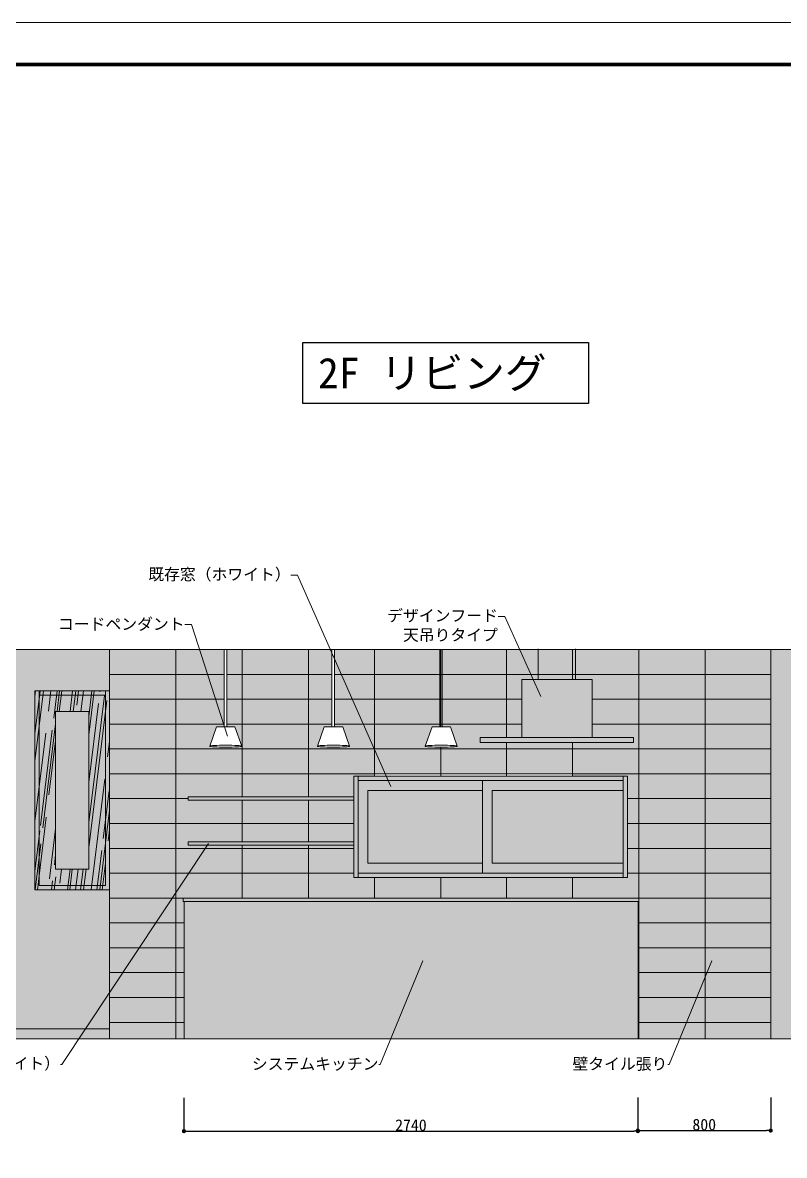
# Model space of a CAD drawing. Header units: millimetres. Extents: x -63086 to 83971, y -129912 to 13382.
# Drawn here: x 20264 to 24861, y -95349 to -88513 of the extents above; entities that cross this region are included whole.
import ezdxf
from ezdxf import colors
from ezdxf.entities.mleader import LeaderData, LeaderLine
from ezdxf.math import Vec2, Vec3

# ---------------------------------------------------------------- set-up
doc = ezdxf.new("R2010")
doc.units = ezdxf.units.MM
doc.layers.get('0').update_dxf_attribs({"lineweight": 0})
for name, color, linetype, lineweight in [('01用紙枠', 7, 'Continuous', 5), ('097家具', 7, 'Continuous', 0), ('展開', 7, 'Continuous', 9), ('展開建具用', 250, 'Continuous', 9)]:
    doc.layers.add(name, color=color, linetype=linetype, lineweight=lineweight)
doc.layers.add('文字', color=7, linetype='Continuous')
doc.styles.get("Standard").update_dxf_attribs({"font": 'MS Mincho.ttf'})
doc.styles.add('小岩', font='MS Mincho.ttf', dxfattribs={"height": 150})
doc.dimstyles.new('寸法', dxfattribs={"dimtxt": 70, "dimasz": 25, "dimexe": 1.5, "dimexo": 200, "dimtad": 1, "dimdec": 0, "dimtxsty": 'Standard', "dimblk": 'DOT', "dimcen": 2.5, "dimadec": 0, "dimazin": 0, "dimtfac": 1, "dimtdec": 0, "dimtmove": 0, "dimatfit": 3, "dimfxl": 200, "dimfxlon": 1, "dimarcsym": 0})

# ---------------------------------------------------------------- blocks, each defined once
blk = doc.blocks.new('_Dot')
at = {"color": 0, "linetype": 'ByBlock', "lineweight": -2}
blk.add_line((-0.5, 0), (-1, 0), dxfattribs=at)
at = {"color": 0, "linetype": 'ByBlock', "const_width": 0.5}
blk.add_lwpolyline([(-0.25, 0, 1), (0.25, 0, 1)], format="xyb", close=True, dxfattribs=at)
blk = doc.blocks.new('*D652')
at = {"layer": 'Defpoints', "color": 0, "ltscale": 10, "transparency": 16777216}
for p in [(21237.6, -94657.2), (23977.1, -94657.2), (23977.1, -95202.7)]:
    blk.add_point(p, dxfattribs=at)
at = {"layer": '展開建具用', "color": 0, "lineweight": -2, "ltscale": 10, "transparency": 16777216}
for p, q in [((21237.6, -95002.7), (21237.6, -95204.2)), ((23977.1, -95002.7), (23977.1, -95204.2)), ((21262.6, -95202.7), (23952.1, -95202.7))]:
    blk.add_line(p, q, dxfattribs=at)
at = {"layer": '展開建具用', "color": 0, "lineweight": -2, "ltscale": 10, "transparency": 16777216, "xscale": 25, "yscale": 25, "zscale": 25, "rotation": 180}
blk.add_blockref('_Dot', (21237.6, -95202.7), dxfattribs=at)
at = {"layer": '展開建具用', "color": 0, "lineweight": -2, "ltscale": 10, "transparency": 16777216, "xscale": 25, "yscale": 25, "zscale": 25}
blk.add_blockref('_Dot', (23977.1, -95202.7), dxfattribs=at)
at = {"layer": '展開建具用', "color": 0, "ltscale": 10, "transparency": 16777216, "insert": (22607.3, -95167.1), "char_height": 70, "attachment_point": 5}
blk.add_mtext('2740', dxfattribs=at)
blk = doc.blocks.new('*D653')
at = {"layer": 'Defpoints', "color": 0, "ltscale": 10, "transparency": 16777216}
for p in [(23976.3, -94643.7), (24778.2, -94646.2), (24778.2, -95199.3)]:
    blk.add_point(p, dxfattribs=at)
at = {"layer": '展開建具用', "color": 0, "lineweight": -2, "ltscale": 10, "transparency": 16777216}
for p, q in [((23976.3, -94999.3), (23976.3, -95200.8)), ((24778.2, -94999.3), (24778.2, -95200.8)), ((24001.3, -95199.3), (24753.2, -95199.3))]:
    blk.add_line(p, q, dxfattribs=at)
at = {"layer": '展開建具用', "color": 0, "lineweight": -2, "ltscale": 10, "transparency": 16777216, "xscale": 25, "yscale": 25, "zscale": 25, "rotation": 180}
blk.add_blockref('_Dot', (23976.3, -95199.3), dxfattribs=at)
at = {"layer": '展開建具用', "color": 0, "lineweight": -2, "ltscale": 10, "transparency": 16777216, "xscale": 25, "yscale": 25, "zscale": 25}
blk.add_blockref('_Dot', (24778.2, -95199.3), dxfattribs=at)
at = {"layer": '展開建具用', "color": 0, "ltscale": 10, "transparency": 16777216, "insert": (24377.2, -95163.7), "char_height": 70, "attachment_point": 5}
blk.add_mtext('800', dxfattribs=at)

msp = doc.modelspace()

# ---------------------------------------------------------------- hatches: boundary and pattern name
at = {"ltscale": 10, "true_color": 0x9c5e31, "transparency": 33554541}
h = msp.add_hatch(dxfattribs=at)
h.set_pattern_fill('AR-RROOF', color=25, scale=3.8, angle=83)
h.set_pattern_definition([(83, (6325, 404.97), (-69.92233, 222.52405), [1447.8, -193.04, 482.6, -96.52]), (83, (6292.75, 538.26), (-139.17757, -80.156), [289.56, -31.8516, 579.12, -72.39]), (83, (6249.45, 462.87), (-3.01966, 506.04398), [772.16, -135.128, 386.08, -96.52])])
h.paths.add_polyline_path([(20763.2131, -92571.1699), (20363.2131, -92571.1699), (20363.2131, -93721.1699), (20763.2131, -93721.1699)], flags=17)
h.paths.add_polyline_path([(20663.2131, -92671.1699), (20663.2131, -93621.1699), (20463.2131, -93621.1699), (20463.2131, -92671.1699)], flags=16)
h.paths.add_polyline_path([(20763.2131, -92546.1699), (20363.2131, -92546.1699), (20363.2131, -92571.1699), (20763.2131, -92571.1699)], flags=17)
h.paths.add_polyline_path([(20788.2131, -92546.1699), (20763.2131, -92546.1699), (20763.2131, -92571.1699), (20763.2131, -93721.1699), (20363.2131, -93721.1699), (20363.2131, -92571.1699), (20363.2131, -92546.1699), (20338.2131, -92546.1699), (20338.2131, -93746.1699), (20788.2131, -93746.1699)])
at = {"layer": '097家具', "ltscale": 10, "true_color": 0x636466, "transparency": 33554687}
h = msp.add_hatch(color=251, dxfattribs=at)
h.dxf.hatch_style = 1
h.set_gradient(color1=(147, 149, 152), color2=(199, 200, 202))
h.paths.add_polyline_path([(23700.7131, -92476.7133), (23275.7131, -92476.7133), (23275.7131, -92826.7133), (23700.7131, -92826.7133)])
h.paths.add_polyline_path([(23950.7131, -92826.7133), (23700.7131, -92826.7133), (23275.7131, -92826.7133), (23025.7131, -92826.7133), (23025.7131, -92856.7133), (23950.7131, -92856.7133)])
at = {"layer": '097家具', "ltscale": 10, "true_color": 0xfffcf5, "transparency": 33554597}
h = msp.add_hatch(color=7, dxfattribs=at)
h.dxf.hatch_style = 1
h.paths.add_polyline_path([(22263.2131, -93186.1699), (21263.2131, -93186.1699), (21263.2131, -93206.1699), (22263.2131, -93206.1699)])
h = msp.add_hatch(color=7, dxfattribs=at)
h.dxf.hatch_style = 1
h.paths.add_polyline_path([(22263.2131, -93456.1699), (21263.2131, -93456.1699), (21263.2131, -93476.1699), (22263.2131, -93476.1699)])
at = {"layer": '展開', "ltscale": 10, "true_color": 0xfffefa}
h = msp.add_hatch(color=7, dxfattribs=at)
h.dxf.hatch_style = 1
h.paths.add_polyline_path([(20788.2131, -92296.1699), (17588.2131, -92296.1699), (17588.2131, -92546.1699), (17588.2131, -94586.1699), (20788.2131, -94586.1699), (20788.2131, -93746.1699), (20338.2131, -93746.1699), (20338.2131, -92546.1699), (20788.2131, -92546.1699)])
h.paths.add_polyline_path([(20188.2131, -92546.1699), (20188.2131, -93746.1699), (18488.2131, -93746.1699), (18488.2131, -92546.1699)], flags=16)
h.paths.add_polyline_path([(18338.2131, -92546.1699), (18338.2131, -93746.1699), (17888.2131, -93746.1699), (17888.2131, -92546.1699)], flags=16)
h.paths.add_polyline_path([(18313.2131, -93721.1699), (17913.2131, -93721.1699), (17913.2131, -92571.1699), (18313.2131, -92571.1699)], flags=0)
h.paths.add_polyline_path([(18213.2131, -92671.1699), (18213.2131, -93621.1699), (18013.2131, -93621.1699), (18013.2131, -92671.1699)], flags=0)
h.paths.add_polyline_path([(20188.2131, -92546.1699), (18488.2131, -92546.1699), (18488.2131, -93746.1699), (20188.2131, -93746.1699)], flags=0)
h = msp.add_hatch(color=7, dxfattribs=at)
h.dxf.hatch_style = 1
h.paths.add_polyline_path([(24928.2131, -92296.1699), (24778.2131, -92296.1699), (24778.2131, -94646.1699), (24928.2131, -94646.1699), (24928.2131, -94586.1699)])
at = {"layer": '展開', "ltscale": 10, "true_color": 0xf0c089, "transparency": 33554607}
h = msp.add_hatch(color=31, dxfattribs=at)
h.dxf.hatch_style = 1
h.paths.add_polyline_path([(20763.2131, -92546.1699), (20363.2131, -92546.1699), (20363.2131, -92571.1699), (20763.2131, -92571.1699)], flags=17)
h.paths.add_polyline_path([(20363.2131, -92546.1699), (20338.2131, -92546.1699), (20338.2131, -93746.1699), (20788.2131, -93746.1699), (20788.2131, -92546.1699), (20763.2131, -92546.1699), (20763.2131, -92571.1699), (20763.2131, -93721.1699), (20363.2131, -93721.1699)])
h = msp.add_hatch(color=31, dxfattribs=at)
h.dxf.hatch_style = 1
h.paths.add_polyline_path([(20763.2131, -92571.1699), (20363.2131, -92571.1699), (20363.2131, -93721.1699), (20763.2131, -93721.1699)])
h.paths.add_polyline_path([(20663.2131, -92671.1699), (20663.2131, -93621.1699), (20463.2131, -93621.1699), (20463.2131, -92671.1699)], flags=16)
at = {"layer": '展開', "ltscale": 10}
h = msp.add_hatch(color=256, dxfattribs=at)
h.dxf.hatch_style = 1
h.set_gradient(color1=(122, 175, 223), name='CYLINDER')
h.paths.add_polyline_path([(20663.2131, -92671.1699), (20463.2131, -92671.1699), (20463.2131, -93621.1699), (20663.2131, -93621.1699)])
at = {"layer": '展開', "ltscale": 10, "true_color": 0xffffff}
h = msp.add_hatch(color=7, dxfattribs=at)
h.dxf.hatch_style = 1
h.paths.add_polyline_path([(23038.2131, -93086.1699), (22288.2131, -93086.1699), (22288.2131, -93671.1699), (23038.2131, -93671.1699), (23038.2131, -93586.1699), (22348.2131, -93586.1699), (22348.2131, -93146.1699), (23038.2131, -93146.1699)])
h.paths.add_polyline_path([(23888.2131, -93061.1699), (22288.2131, -93061.1699), (22288.2131, -93086.1699), (23038.2131, -93086.1699), (23888.2131, -93086.1699)])
h.paths.add_polyline_path([(23098.2131, -93146.1699), (23888.2131, -93146.1699), (23888.2131, -93086.1699), (23038.2131, -93086.1699), (23038.2131, -93146.1699), (23038.2131, -93671.1699), (23888.2131, -93671.1699), (23888.2131, -93586.1699), (23098.2131, -93586.1699)])
h.paths.add_polyline_path([(23913.2131, -93061.1699), (23888.2131, -93061.1699), (23888.2131, -93671.1699), (23913.2131, -93671.1699)])
h.paths.add_polyline_path([(22288.2131, -93061.1699), (22263.2131, -93061.1699), (22263.2131, -93186.1699), (22263.2131, -93671.1699), (22288.2131, -93671.1699)])
at = {"layer": '展開', "ltscale": 10}
h = msp.add_hatch(color=256, dxfattribs=at)
h.dxf.hatch_style = 1
h.set_gradient(color1=(122, 175, 223), name='CYLINDER')
h.paths.add_polyline_path([(23038.2131, -93146.1699), (22348.2131, -93146.1699), (22348.2131, -93586.1699), (23038.2131, -93586.1699)])
h = msp.add_hatch(color=256, dxfattribs=at)
h.dxf.hatch_style = 1
h.set_gradient(color1=(122, 175, 223), name='CYLINDER')
h.paths.add_polyline_path([(23888.2131, -93146.1699), (23098.2131, -93146.1699), (23098.2131, -93586.1699), (23888.2131, -93586.1699)])
at = {"layer": '展開建具用', "ltscale": 10, "true_color": 0x636466, "transparency": 33554687}
h = msp.add_hatch(color=251, dxfattribs=at)
h.dxf.hatch_style = 1
h.paths.add_polyline_path([(21188.2131, -92296.1699), (20788.2131, -92296.1699), (20788.2131, -92446.1699), (21188.2131, -92446.1699)])
h.paths.add_polyline_path([(21188.2131, -92446.1699), (20788.2131, -92446.1699), (20788.2131, -92596.1699), (21188.2131, -92596.1699)])
h.paths.add_polyline_path([(21188.2131, -92596.1699), (20788.2131, -92596.1699), (20788.2131, -92746.1699), (21188.2131, -92746.1699)])
h.paths.add_polyline_path([(21188.2131, -92746.1699), (20788.2131, -92746.1699), (20788.2131, -92896.1699), (21188.2131, -92896.1699)])
h.paths.add_polyline_path([(21188.2131, -92896.1699), (20788.2131, -92896.1699), (20788.2131, -93046.1699), (21188.2131, -93046.1699)])
h.paths.add_polyline_path([(21188.2131, -93046.1699), (20788.2131, -93046.1699), (20788.2131, -93196.1699), (21188.2131, -93196.1699)])
h.paths.add_polyline_path([(21188.2131, -93196.1699), (20788.2131, -93196.1699), (20788.2131, -93346.1699), (21188.2131, -93346.1699)])
h.paths.add_polyline_path([(21188.2131, -93496.1699), (20788.2131, -93496.1699), (20788.2131, -93646.1699), (21188.2131, -93646.1699)])
h.paths.add_polyline_path([(21188.2131, -93346.1699), (20788.2131, -93346.1699), (20788.2131, -93496.1699), (21188.2131, -93496.1699)])
h.paths.add_polyline_path([(21188.2131, -93646.1699), (20788.2131, -93646.1699), (20788.2131, -93796.1699), (21188.2131, -93796.1699)])
h.paths.add_polyline_path([(21188.2131, -93796.1699), (20788.2131, -93796.1699), (20788.2131, -93946.1699), (21188.2131, -93946.1699)])
h.paths.add_polyline_path([(21188.2131, -93946.1699), (20788.2131, -93946.1699), (20788.2131, -94096.1699), (21188.2131, -94096.1699)])
h.paths.add_polyline_path([(21188.2131, -94096.1699), (20788.2131, -94096.1699), (20788.2131, -94246.1699), (21188.2131, -94246.1699)])
h.paths.add_polyline_path([(21188.2131, -94246.1699), (20788.2131, -94246.1699), (20788.2131, -94396.1699), (21188.2131, -94396.1699)])
h.paths.add_polyline_path([(21188.2131, -94396.1699), (20788.2131, -94396.1699), (20788.2131, -94546.1699), (21188.2131, -94546.1699)])
h.paths.add_polyline_path([(21188.2131, -94546.1699), (20788.2131, -94546.1699), (20788.2131, -94646.1699), (21188.2131, -94646.1699)])
h.paths.add_polyline_path([(21238.2131, -94546.1699), (21188.2131, -94546.1699), (21188.2131, -94646.1699), (21238.2131, -94646.1699)])
h.paths.add_polyline_path([(21238.2131, -94396.1699), (21188.2131, -94396.1699), (21188.2131, -94546.1699), (21238.2131, -94546.1699)])
h.paths.add_polyline_path([(21238.2131, -94246.1699), (21188.2131, -94246.1699), (21188.2131, -94396.1699), (21238.2131, -94396.1699)])
h.paths.add_polyline_path([(21238.2131, -94096.1699), (21188.2131, -94096.1699), (21188.2131, -94246.1699), (21238.2131, -94246.1699)])
h.paths.add_polyline_path([(21238.2131, -93946.1699), (21188.2131, -93946.1699), (21188.2131, -94096.1699), (21238.2131, -94096.1699)])
h.paths.add_polyline_path([(21238.2131, -93816.1699), (21233.2131, -93816.1699), (21233.2131, -93796.1699), (21188.2131, -93796.1699), (21188.2131, -93946.1699), (21238.2131, -93946.1699)])
h.paths.add_polyline_path([(21588.2131, -93646.1699), (21188.2131, -93646.1699), (21188.2131, -93796.1699), (21233.2131, -93796.1699), (21588.2131, -93796.1699)])
h.paths.add_polyline_path([(21988.2131, -93646.1699), (21588.2131, -93646.1699), (21588.2131, -93796.1699), (21988.2131, -93796.1699)])
h.paths.add_polyline_path([(22388.2131, -93671.1699), (22263.2131, -93671.1699), (22263.2131, -93646.1699), (21988.2131, -93646.1699), (21988.2131, -93796.1699), (22388.2131, -93796.1699)])
h.paths.add_polyline_path([(22788.2131, -93671.1699), (22388.2131, -93671.1699), (22388.2131, -93796.1699), (22788.2131, -93796.1699)])
h.paths.add_polyline_path([(23183.2131, -93671.1699), (22788.2131, -93671.1699), (22788.2131, -93796.1699), (23183.2131, -93796.1699)])
h.paths.add_polyline_path([(23583.2131, -93671.1699), (23183.2131, -93671.1699), (23183.2131, -93796.1699), (23583.2131, -93796.1699)])
h.paths.add_polyline_path([(23983.2131, -93646.1699), (23913.2131, -93646.1699), (23913.2131, -93671.1699), (23583.2131, -93671.1699), (23583.2131, -93796.1699), (23978.2131, -93796.1699), (23983.2131, -93796.1699)])
h.paths.add_polyline_path([(24383.2131, -93646.1699), (23983.2131, -93646.1699), (23983.2131, -93796.1699), (24383.2131, -93796.1699)])
h.paths.add_polyline_path([(24383.2131, -93796.1699), (23983.2131, -93796.1699), (23983.2131, -93816.1699), (23983.2131, -93946.1699), (24383.2131, -93946.1699)])
h.paths.add_polyline_path([(24383.2131, -93946.1699), (23983.2131, -93946.1699), (23983.2131, -94096.1699), (24383.2131, -94096.1699)])
h.paths.add_polyline_path([(24383.2131, -94096.1699), (23983.2131, -94096.1699), (23983.2131, -94246.1699), (24383.2131, -94246.1699)])
h.paths.add_polyline_path([(24383.2131, -94246.1699), (23983.2131, -94246.1699), (23983.2131, -94396.1699), (24383.2131, -94396.1699)])
h.paths.add_polyline_path([(24383.2131, -94546.1699), (23983.2131, -94546.1699), (23983.2131, -94646.1699), (24383.2131, -94646.1699)])
h.paths.add_polyline_path([(24383.2131, -94396.1699), (23983.2131, -94396.1699), (23983.2131, -94546.1699), (24383.2131, -94546.1699)])
h.paths.add_polyline_path([(24778.2131, -94546.1699), (24383.2131, -94546.1699), (24383.2131, -94646.1699), (24778.2131, -94646.1699)])
h.paths.add_polyline_path([(24778.2131, -94396.1699), (24383.2131, -94396.1699), (24383.2131, -94546.1699), (24778.2131, -94546.1699)])
h.paths.add_polyline_path([(24778.2131, -94246.1699), (24383.2131, -94246.1699), (24383.2131, -94396.1699), (24778.2131, -94396.1699)])
h.paths.add_polyline_path([(24778.2131, -94096.1699), (24383.2131, -94096.1699), (24383.2131, -94246.1699), (24778.2131, -94246.1699)])
h.paths.add_polyline_path([(24778.2131, -93946.1699), (24383.2131, -93946.1699), (24383.2131, -94096.1699), (24778.2131, -94096.1699)])
h.paths.add_polyline_path([(24778.2131, -93796.1699), (24383.2131, -93796.1699), (24383.2131, -93946.1699), (24778.2131, -93946.1699)])
h.paths.add_polyline_path([(24778.2131, -93646.1699), (24383.2131, -93646.1699), (24383.2131, -93796.1699), (24778.2131, -93796.1699)])
h.paths.add_polyline_path([(24778.2131, -93496.1699), (24383.2131, -93496.1699), (24383.2131, -93646.1699), (24778.2131, -93646.1699)])
h.paths.add_polyline_path([(24383.2131, -93496.1699), (23983.2131, -93496.1699), (23983.2131, -93646.1699), (24383.2131, -93646.1699)])
h.paths.add_polyline_path([(24383.2131, -93346.1699), (23983.2131, -93346.1699), (23983.2131, -93496.1699), (24383.2131, -93496.1699)])
h.paths.add_polyline_path([(24778.2131, -93346.1699), (24383.2131, -93346.1699), (24383.2131, -93496.1699), (24778.2131, -93496.1699)])
h.paths.add_polyline_path([(24778.2131, -93046.1699), (24383.2131, -93046.1699), (24383.2131, -93196.1699), (24778.2131, -93196.1699)])
h.paths.add_polyline_path([(24383.2131, -93196.1699), (23983.2131, -93196.1699), (23983.2131, -93346.1699), (24383.2131, -93346.1699)])
h.paths.add_polyline_path([(24778.2131, -93196.1699), (24383.2131, -93196.1699), (24383.2131, -93346.1699), (24778.2131, -93346.1699)])
h.paths.add_polyline_path([(23983.2131, -93346.1699), (23913.2131, -93346.1699), (23913.2131, -93496.1699), (23983.2131, -93496.1699)])
h.paths.add_polyline_path([(23983.2131, -93496.1699), (23913.2131, -93496.1699), (23913.2131, -93646.1699), (23983.2131, -93646.1699)])
h.paths.add_polyline_path([(23983.2131, -93196.1699), (23913.2131, -93196.1699), (23913.2131, -93346.1699), (23983.2131, -93346.1699)])
h.paths.add_polyline_path([(23983.2131, -93046.1699), (23583.2131, -93046.1699), (23583.2131, -93061.1699), (23913.2131, -93061.1699), (23913.2131, -93196.1699), (23983.2131, -93196.1699)])
h.paths.add_polyline_path([(24383.2131, -93046.1699), (23983.2131, -93046.1699), (23983.2131, -93196.1699), (24383.2131, -93196.1699)])
h.paths.add_polyline_path([(24778.2131, -92896.1699), (24383.2131, -92896.1699), (24383.2131, -93046.1699), (24778.2131, -93046.1699)])
h.paths.add_polyline_path([(24383.2131, -92896.1699), (23983.2131, -92896.1699), (23983.2131, -93046.1699), (24383.2131, -93046.1699)])
h.paths.add_polyline_path([(24383.2131, -92746.1699), (23983.2131, -92746.1699), (23983.2131, -92896.1699), (24383.2131, -92896.1699)])
h.paths.add_polyline_path([(24778.2131, -92746.1699), (24383.2131, -92746.1699), (24383.2131, -92896.1699), (24778.2131, -92896.1699)])
h.paths.add_polyline_path([(24778.2131, -92596.1699), (24383.2131, -92596.1699), (24383.2131, -92746.1699), (24778.2131, -92746.1699)])
h.paths.add_polyline_path([(24383.2131, -92596.1699), (23983.2131, -92596.1699), (23983.2131, -92746.1699), (24383.2131, -92746.1699)])
h.paths.add_polyline_path([(24383.2131, -92446.1699), (23983.2131, -92446.1699), (23983.2131, -92596.1699), (24383.2131, -92596.1699)])
h.paths.add_polyline_path([(24778.2131, -92446.1699), (24383.2131, -92446.1699), (24383.2131, -92596.1699), (24778.2131, -92596.1699)])
h.paths.add_polyline_path([(24778.2131, -92296.1699), (24383.2131, -92296.1699), (24383.2131, -92446.1699), (24778.2131, -92446.1699)])
h.paths.add_polyline_path([(24383.2131, -92296.1699), (23983.2131, -92296.1699), (23983.2131, -92446.1699), (24383.2131, -92446.1699)])
h.paths.add_polyline_path([(23983.2131, -92296.1699), (23600.7131, -92296.1699), (23600.7131, -92446.1699), (23983.2131, -92446.1699)])
h.paths.add_polyline_path([(23983.2131, -92446.1699), (23600.7131, -92446.1699), (23600.7131, -92476.7133), (23700.7131, -92476.7133), (23700.7131, -92596.1699), (23983.2131, -92596.1699)])
h.paths.add_polyline_path([(23983.2131, -92596.1699), (23700.7131, -92596.1699), (23700.7131, -92746.1699), (23983.2131, -92746.1699)])
h.paths.add_polyline_path([(23983.2131, -92746.1699), (23700.7131, -92746.1699), (23700.7131, -92826.7133), (23950.7131, -92826.7133), (23950.7131, -92856.7133), (23583.2131, -92856.7133), (23583.2131, -92896.1699), (23983.2131, -92896.1699)])
h.paths.add_polyline_path([(23983.2131, -92896.1699), (23583.2131, -92896.1699), (23583.2131, -93046.1699), (23983.2131, -93046.1699)])
h.paths.add_polyline_path([(23583.2131, -92896.1699), (23183.2131, -92896.1699), (23183.2131, -93046.1699), (23583.2131, -93046.1699)])
h.paths.add_polyline_path([(23183.2131, -92896.1699), (22788.2131, -92896.1699), (22788.2131, -93046.1699), (23183.2131, -93046.1699)])
h.paths.add_polyline_path([(22788.2131, -92896.1699), (22388.2131, -92896.1699), (22388.2131, -93046.1699), (22788.2131, -93046.1699)])
h.paths.add_polyline_path([(22388.2131, -92896.1699), (21988.2131, -92896.1699), (21988.2131, -93046.1699), (22388.2131, -93046.1699)])
h.paths.add_polyline_path([(21988.2131, -92896.1699), (21588.2131, -92896.1699), (21588.2131, -93046.1699), (21988.2131, -93046.1699)])
h.paths.add_polyline_path([(21588.2131, -92896.1699), (21188.2131, -92896.1699), (21188.2131, -93046.1699), (21588.2131, -93046.1699)])
h.paths.add_polyline_path([(21588.2131, -93046.1699), (21188.2131, -93046.1699), (21188.2131, -93196.1699), (21263.2131, -93196.1699), (21263.2131, -93186.1699), (21588.2131, -93186.1699)])
h.paths.add_polyline_path([(21988.2131, -93046.1699), (21588.2131, -93046.1699), (21588.2131, -93186.1699), (21988.2131, -93186.1699)])
h.paths.add_polyline_path([(22263.2131, -93061.1699), (22388.2131, -93061.1699), (22388.2131, -93046.1699), (21988.2131, -93046.1699), (21988.2131, -93186.1699), (22263.2131, -93186.1699)])
edge = h.paths.add_edge_path()
edge.add_line((23183.2131, -92746.1699), (22795.7131, -92746.1699))
edge.add_line((22795.7131, -92746.1699), (22795.7131, -92762.9811))
edge.add_line((22795.7131, -92762.9811), (22845.3717, -92762.9811))
edge.add_line((22845.3717, -92762.9811), (22886.1071, -92879.3171))
edge.add_ellipse((22789.9629, -92879.5799), major_axis=(-96.2362, 0), ratio=0.062464044, start_angle=181.25297125, end_angle=182.5059425, ccw=False)
edge.add_ellipse((22789.9629, -92879.5799), major_axis=(-96.2362, 0), ratio=0.062464044, start_angle=170.89581673, end_angle=180, ccw=False)
edge.add_ellipse((22789.9629, -92879.5799), major_axis=(-96.2362, 0), ratio=0.062464044, start_angle=161.79163346, end_angle=170.89581673, ccw=False)
edge.add_ellipse((22789.9629, -92879.5799), major_axis=(-96.2362, 0), ratio=0.062464044, start_angle=152.68745019, end_angle=161.79163346, ccw=False)
edge.add_ellipse((22789.9629, -92879.5799), major_axis=(-96.2362, 0), ratio=0.062464044, start_angle=143.58326692, end_angle=152.68745019, ccw=False)
edge.add_ellipse((22789.9629, -92879.5799), major_axis=(-96.2362, 0), ratio=0.062464044, start_angle=134.47908366, end_angle=143.58326692, ccw=False)
edge.add_ellipse((22789.9629, -92879.5799), major_axis=(-96.2362, 0), ratio=0.062464044, start_angle=125.37490039, end_angle=134.47908366, ccw=False)
edge.add_ellipse((22789.9629, -92879.5799), major_axis=(-96.2362, 0), ratio=0.062464044, start_angle=116.27071712, end_angle=125.37490039, ccw=False)
edge.add_ellipse((22789.9629, -92879.5799), major_axis=(-96.2362, 0), ratio=0.062464044, start_angle=107.16653385, end_angle=116.27071712, ccw=False)
edge.add_ellipse((22789.9629, -92879.5799), major_axis=(-96.2362, 0), ratio=0.062464044, start_angle=98.06235058, end_angle=107.16653385, ccw=False)
edge.add_ellipse((22789.9629, -92879.5799), major_axis=(-96.2362, 0), ratio=0.062464044, start_angle=88.95816731, end_angle=98.06235058, ccw=False)
edge.add_line((22788.2131, -92885.5902), (22788.2131, -92896.1699))
edge.add_line((22788.2131, -92896.1699), (23183.2131, -92896.1699))
edge.add_line((23183.2131, -92896.1699), (23183.2131, -92856.7133))
edge.add_line((23183.2131, -92856.7133), (23025.7131, -92856.7133))
edge.add_line((23025.7131, -92856.7133), (23025.7131, -92826.7133))
edge.add_line((23025.7131, -92826.7133), (23183.2131, -92826.7133))
edge.add_line((23183.2131, -92826.7133), (23183.2131, -92746.1699))
h.paths.add_polyline_path([(23183.2131, -92596.1699), (22795.7131, -92596.1699), (22795.7131, -92746.1699), (23183.2131, -92746.1699)])
h.paths.add_polyline_path([(23183.2131, -92446.1699), (22795.7131, -92446.1699), (22795.7131, -92596.1699), (23183.2131, -92596.1699)])
h.paths.add_polyline_path([(23183.2131, -92296.1699), (22795.7131, -92296.1699), (22795.7131, -92446.1699), (23183.2131, -92446.1699)])
h.paths.add_polyline_path([(23375.7131, -92296.1699), (23183.2131, -92296.1699), (23183.2131, -92446.1699), (23375.7131, -92446.1699)])
h.paths.add_polyline_path([(23583.2131, -92296.1699), (23375.7131, -92296.1699), (23375.7131, -92446.1699), (23583.2131, -92446.1699)])
h.paths.add_polyline_path([(23600.7131, -92296.1699), (23583.2131, -92296.1699), (23583.2131, -92446.1699), (23600.7131, -92446.1699)])
h.paths.add_polyline_path([(23583.2131, -92446.1699), (23375.7131, -92446.1699), (23375.7131, -92476.7133), (23583.2131, -92476.7133)])
h.paths.add_polyline_path([(23600.7131, -92446.1699), (23583.2131, -92446.1699), (23583.2131, -92476.7133), (23600.7131, -92476.7133)])
h.paths.add_polyline_path([(23375.7131, -92446.1699), (23183.2131, -92446.1699), (23183.2131, -92596.1699), (23275.7131, -92596.1699), (23275.7131, -92476.7133), (23375.7131, -92476.7133)])
h.paths.add_polyline_path([(23275.7131, -92596.1699), (23183.2131, -92596.1699), (23183.2131, -92746.1699), (23275.7131, -92746.1699)])
h.paths.add_polyline_path([(23275.7131, -92746.1699), (23183.2131, -92746.1699), (23183.2131, -92826.7133), (23275.7131, -92826.7133)])
h.paths.add_polyline_path([(23583.2131, -92856.7133), (23183.2131, -92856.7133), (23183.2131, -92896.1699), (23583.2131, -92896.1699)])
h.paths.add_polyline_path([(22780.7131, -92296.1699), (22388.2131, -92296.1699), (22388.2131, -92446.1699), (22780.7131, -92446.1699)])
h.paths.add_polyline_path([(22780.7131, -92446.1699), (22388.2131, -92446.1699), (22388.2131, -92596.1699), (22780.7131, -92596.1699)])
h.paths.add_polyline_path([(22780.7131, -92596.1699), (22388.2131, -92596.1699), (22388.2131, -92746.1699), (22780.7131, -92746.1699)])
h.paths.add_polyline_path([(22734.5542, -92762.9811), (22780.7131, -92762.9811), (22780.7131, -92746.1699), (22388.2131, -92746.1699), (22388.2131, -92896.1699), (22788.2131, -92896.1699), (22788.2131, -92885.5902), (22771.7221, -92885.4823), (22755.7726, -92885.1991), (22740.8381, -92884.7491), (22727.362, -92884.1456), (22715.7443, -92883.4066), (22706.3299, -92882.554), (22699.3983, -92881.6131), (22695.1553, -92880.6118), (22693.5415, -92879.4461), (22693.8188, -92879.3171)])
h.paths.add_polyline_path([(22388.2131, -92296.1699), (22145.7131, -92296.1699), (22145.7131, -92446.1699), (22388.2131, -92446.1699)])
h.paths.add_polyline_path([(22388.2131, -92446.1699), (22145.7131, -92446.1699), (22145.7131, -92596.1699), (22388.2131, -92596.1699)])
h.paths.add_polyline_path([(22388.2131, -92596.1699), (22145.7131, -92596.1699), (22145.7131, -92746.1699), (22388.2131, -92746.1699)])
edge = h.paths.add_edge_path()
edge.add_line((22388.2131, -92746.1699), (22145.7131, -92746.1699))
edge.add_line((22145.7131, -92746.1699), (22145.7131, -92762.9811))
edge.add_line((22145.7131, -92762.9811), (22195.3717, -92762.9811))
edge.add_line((22195.3717, -92762.9811), (22236.1071, -92879.3171))
edge.add_ellipse((22139.9629, -92879.5799), major_axis=(-96.2362, 0), ratio=0.062464044, start_angle=181.25297125, end_angle=182.5059425, ccw=False)
edge.add_line((22236.2471, -92879.5456), (22236.1991, -92879.5799))
edge.add_ellipse((22139.9629, -92879.5799), major_axis=(-96.2362, 0), ratio=0.062464044, start_angle=170, end_angle=180, ccw=False)
edge.add_ellipse((22139.9629, -92879.5799), major_axis=(-96.2362, 0), ratio=0.062464044, start_angle=160, end_angle=170, ccw=False)
edge.add_ellipse((22139.9629, -92879.5799), major_axis=(-96.2362, 0), ratio=0.062464044, start_angle=150, end_angle=160, ccw=False)
edge.add_ellipse((22139.9629, -92879.5799), major_axis=(-96.2362, 0), ratio=0.062464044, start_angle=140, end_angle=150, ccw=False)
edge.add_ellipse((22139.9629, -92879.5799), major_axis=(-96.2362, 0), ratio=0.062464044, start_angle=130, end_angle=140, ccw=False)
edge.add_ellipse((22139.9629, -92879.5799), major_axis=(-96.2362, 0), ratio=0.062464044, start_angle=120, end_angle=130, ccw=False)
edge.add_ellipse((22139.9629, -92879.5799), major_axis=(-96.2362, 0), ratio=0.062464044, start_angle=110, end_angle=120, ccw=False)
edge.add_ellipse((22139.9629, -92879.5799), major_axis=(-96.2362, 0), ratio=0.062464044, start_angle=100, end_angle=110, ccw=False)
edge.add_ellipse((22139.9629, -92879.5799), major_axis=(-96.2362, 0), ratio=0.062464044, start_angle=90, end_angle=100, ccw=False)
edge.add_ellipse((22139.9629, -92879.5799), major_axis=(-96.2362, 0), ratio=0.062464044, start_angle=80, end_angle=90, ccw=False)
edge.add_ellipse((22139.9629, -92879.5799), major_axis=(-96.2362, 0), ratio=0.062464044, start_angle=70, end_angle=80, ccw=False)
edge.add_ellipse((22139.9629, -92879.5799), major_axis=(-96.2362, 0), ratio=0.062464044, start_angle=60, end_angle=70, ccw=False)
edge.add_ellipse((22139.9629, -92879.5799), major_axis=(-96.2362, 0), ratio=0.062464044, start_angle=50, end_angle=60, ccw=False)
edge.add_ellipse((22139.9629, -92879.5799), major_axis=(-96.2362, 0), ratio=0.062464044, start_angle=40, end_angle=50, ccw=False)
edge.add_ellipse((22139.9629, -92879.5799), major_axis=(-96.2362, 0), ratio=0.062464044, start_angle=30, end_angle=40, ccw=False)
edge.add_ellipse((22139.9629, -92879.5799), major_axis=(-96.2362, 0), ratio=0.062464044, start_angle=20, end_angle=30, ccw=False)
edge.add_ellipse((22139.9629, -92879.5799), major_axis=(-96.2362, 0), ratio=0.062464044, start_angle=10, end_angle=20, ccw=False)
edge.add_ellipse((22139.9629, -92879.5799), major_axis=(-96.2362, 0), ratio=0.062464044, start_angle=0, end_angle=10, ccw=False)
edge.add_line((22043.6217, -92879.8802), (22043.7268, -92879.5799))
edge.add_line((22043.7268, -92879.5799), (22043.5401, -92879.4467))
edge.add_line((22043.5401, -92879.4467), (22043.8188, -92879.3171))
edge.add_line((22043.8188, -92879.3171), (22084.5542, -92762.9811))
edge.add_line((22084.5542, -92762.9811), (22130.7131, -92762.9811))
edge.add_line((22130.7131, -92762.9811), (22130.7131, -92746.1699))
edge.add_line((22130.7131, -92746.1699), (21988.2131, -92746.1699))
edge.add_line((21988.2131, -92746.1699), (21988.2131, -92896.1699))
edge.add_line((21988.2131, -92896.1699), (22388.2131, -92896.1699))
edge.add_line((22388.2131, -92896.1699), (22388.2131, -92746.1699))
h.paths.add_polyline_path([(22130.7131, -92596.1699), (21988.2131, -92596.1699), (21988.2131, -92746.1699), (22130.7131, -92746.1699)])
h.paths.add_polyline_path([(22130.7131, -92446.1699), (21988.2131, -92446.1699), (21988.2131, -92596.1699), (22130.7131, -92596.1699)])
h.paths.add_polyline_path([(22130.7131, -92296.1699), (21988.2131, -92296.1699), (21988.2131, -92446.1699), (22130.7131, -92446.1699)])
h.paths.add_polyline_path([(21988.2131, -92296.1699), (21588.2131, -92296.1699), (21588.2131, -92446.1699), (21988.2131, -92446.1699)])
h.paths.add_polyline_path([(21988.2131, -92446.1699), (21588.2131, -92446.1699), (21588.2131, -92596.1699), (21988.2131, -92596.1699)])
h.paths.add_polyline_path([(21988.2131, -92596.1699), (21588.2131, -92596.1699), (21588.2131, -92746.1699), (21988.2131, -92746.1699)])
h.paths.add_polyline_path([(21988.2131, -92746.1699), (21588.2131, -92746.1699), (21588.2131, -92896.1699), (21988.2131, -92896.1699)])
h.paths.add_polyline_path([(21588.2131, -92596.1699), (21495.7131, -92596.1699), (21495.7131, -92746.1699), (21588.2131, -92746.1699)])
h.paths.add_polyline_path([(21588.2131, -92446.1699), (21495.7131, -92446.1699), (21495.7131, -92596.1699), (21588.2131, -92596.1699)])
h.paths.add_polyline_path([(21588.2131, -92296.1699), (21495.7131, -92296.1699), (21495.7131, -92446.1699), (21588.2131, -92446.1699)])
h.paths.add_polyline_path([(21480.7131, -92296.1699), (21188.2131, -92296.1699), (21188.2131, -92446.1699), (21480.7131, -92446.1699)])
h.paths.add_polyline_path([(21480.7131, -92446.1699), (21188.2131, -92446.1699), (21188.2131, -92596.1699), (21480.7131, -92596.1699)])
h.paths.add_polyline_path([(21480.7131, -92596.1699), (21188.2131, -92596.1699), (21188.2131, -92746.1699), (21480.7131, -92746.1699)])
h.paths.add_polyline_path([(21434.5542, -92762.9811), (21480.7131, -92762.9811), (21480.7131, -92746.1699), (21188.2131, -92746.1699), (21188.2131, -92896.1699), (21588.2131, -92896.1699), (21588.2131, -92746.1699), (21495.7131, -92746.1699), (21495.7131, -92762.9811), (21545.3717, -92762.9811), (21586.1071, -92879.3171), (21586.2326, -92879.556), (21584.7371, -92880.6238), (21580.3953, -92881.6359), (21573.3059, -92882.5856), (21563.6841, -92883.4439), (21551.8224, -92884.1849), (21538.081, -92884.7859), (21522.8776, -92885.2287), (21506.6742, -92885.4999), (21489.9629, -92885.5912), (21473.2517, -92885.4999), (21457.0482, -92885.2287), (21441.8449, -92884.7859), (21428.1035, -92884.1849), (21416.2418, -92883.4439), (21406.62, -92882.5856), (21399.5305, -92881.6359), (21395.1888, -92880.6238), (21393.5401, -92879.4467), (21393.8188, -92879.3171)])
h.paths.add_polyline_path([(21588.2131, -93206.1699), (21263.2131, -93206.1699), (21263.2131, -93196.1699), (21188.2131, -93196.1699), (21188.2131, -93346.1699), (21588.2131, -93346.1699)])
h.paths.add_polyline_path([(21988.2131, -93206.1699), (21588.2131, -93206.1699), (21588.2131, -93346.1699), (21988.2131, -93346.1699)])
h.paths.add_polyline_path([(22263.2131, -93206.1699), (21988.2131, -93206.1699), (21988.2131, -93346.1699), (22263.2131, -93346.1699)])
h.paths.add_polyline_path([(22263.2131, -93346.1699), (21988.2131, -93346.1699), (21988.2131, -93456.1699), (22263.2131, -93456.1699)])
h.paths.add_polyline_path([(21988.2131, -93346.1699), (21588.2131, -93346.1699), (21588.2131, -93456.1699), (21988.2131, -93456.1699)])
h.paths.add_polyline_path([(21588.2131, -93346.1699), (21188.2131, -93346.1699), (21188.2131, -93496.1699), (21588.2131, -93496.1699), (21588.2131, -93476.1699), (21263.2131, -93476.1699), (21263.2131, -93456.1699), (21588.2131, -93456.1699)])
h.paths.add_polyline_path([(21588.2131, -93496.1699), (21188.2131, -93496.1699), (21188.2131, -93646.1699), (21588.2131, -93646.1699)])
h.paths.add_polyline_path([(21988.2131, -93496.1699), (21588.2131, -93496.1699), (21588.2131, -93646.1699), (21988.2131, -93646.1699)])
h.paths.add_polyline_path([(22263.2131, -93496.1699), (21988.2131, -93496.1699), (21988.2131, -93646.1699), (22263.2131, -93646.1699)])
h.paths.add_polyline_path([(22263.2131, -93476.1699), (21988.2131, -93476.1699), (21988.2131, -93496.1699), (22263.2131, -93496.1699)])
h.paths.add_polyline_path([(21988.2131, -93476.1699), (21588.2131, -93476.1699), (21588.2131, -93496.1699), (21988.2131, -93496.1699)])
at = {"layer": '展開建具用', "ltscale": 10, "true_color": 0x000000, "transparency": 33554687}
h = msp.add_hatch(dxfattribs=at)
h.set_pattern_fill('ACAD_ISO05W100', color=18, scale=11)
h.set_pattern_definition([(0, (3875, 404.97), (0, 55), [264, -33, 5.5, -33, 5.5, -33])])
h.paths.add_polyline_path([(22263.2131, -93186.1699), (21263.2131, -93186.1699), (21263.2131, -93206.1699), (22263.2131, -93206.1699)])
at = {"layer": '展開建具用', "ltscale": 10, "true_color": 0xfafafa, "transparency": 33554687}
h = msp.add_hatch(color=7, dxfattribs=at)
h.dxf.hatch_style = 1
h.paths.add_polyline_path([(23983.2131, -93796.1699), (21233.2131, -93796.1699), (21233.2131, -93816.1699), (21238.2131, -93816.1699), (23978.2131, -93816.1699), (23983.2131, -93816.1699)])
h = msp.add_hatch(color=7, dxfattribs=at)
h.dxf.hatch_style = 1
h.paths.add_polyline_path([(23978.2131, -93816.1699), (21238.2131, -93816.1699), (21238.2131, -94646.1699), (23978.2131, -94646.1699)])
at = {"layer": '展開建具用', "ltscale": 10, "true_color": 0xfffdf5, "transparency": 33554687}
h = msp.add_hatch(color=7, dxfattribs=at)
h.dxf.hatch_style = 1
h.paths.add_polyline_path([(20788.2131, -94586.1699), (17588.2131, -94586.1699), (17588.2131, -94646.1699), (20788.2131, -94646.1699)])

# ---------------------------------------------------------------- linework, layer by layer
at = {"layer": '01用紙枠'}
msp.add_lwpolyline([(13390.554, -88513.4318), (13390.554, -101874.5247), (32285.0288, -101874.5247), (32285.0288, -88513.4318)], close=True, dxfattribs=at)
msp.add_lwpolyline([(13390.554, -88513.4318), (13390.554, -101874.5247), (32285.0288, -101874.5247), (32285.0288, -88513.4318)], close=True, dxfattribs=at)
at = {"layer": '01用紙枠', "const_width": 22.4934}
msp.add_lwpolyline([(13653.0698, -101621.3986), (32022.513, -101621.3986), (32022.513, -88766.5579), (13653.0698, -88766.5579)], close=True, dxfattribs=at)
msp.add_lwpolyline([(13653.0698, -101621.3986), (32022.513, -101621.3986), (32022.513, -88766.5579), (13653.0698, -88766.5579)], close=True, dxfattribs=at)
msp.add_lwpolyline([(13653.0698, -101621.3986), (32022.513, -101621.3986), (32022.513, -88766.5579), (13653.0698, -88766.5579)], close=True, dxfattribs=at)
at = {"layer": '01用紙枠', "lineweight": 5, "const_width": 22.4934}
msp.add_lwpolyline([(13653.0698, -101621.3986), (32022.513, -101621.3986), (32022.513, -88766.5579), (13653.0698, -88766.5579)], close=True, dxfattribs=at)
msp.add_lwpolyline([(13653.0698, -101621.3986), (32022.513, -101621.3986), (32022.513, -88766.5579), (13653.0698, -88766.5579)], close=True, dxfattribs=at)
at = {"layer": '展開建具用', "ltscale": 10}
for p, q in [((17588.2131, -92296.1699), (27578.2131, -92296.1699)), ((20788.2131, -92296.1699), (20788.2131, -94646.1699)), ((20788.2131, -92296.1699), (21488.2131, -92296.1699)), ((20788.2131, -92296.1699), (20788.2131, -94646.1699)), ((20788.2131, -92296.1699), (20788.2131, -92446.1699)), ((21188.2131, -92296.1699), (21188.2131, -94646.1699)), ((21480.7131, -92762.9811), (21480.7131, -92296.1699)), ((21480.7131, -92296.1699), (21495.7131, -92296.1699)), ((21495.7131, -92762.9811), (21495.7131, -92296.1699)), ((21588.2131, -92296.1699), (21588.2131, -93186.1699)), ((21988.2131, -92296.1699), (21988.2131, -93186.1699)), ((22130.7131, -92762.9811), (22130.7131, -92296.1699)), ((22145.7131, -92762.9811), (22145.7131, -92296.1699)), ((22388.2131, -92296.1699), (22388.2131, -93061.1699)), ((22780.7131, -92762.9811), (22780.7131, -92296.1699)), ((22788.2131, -92296.1699), (22788.2131, -92762.9811)), ((22795.7131, -92762.9811), (22795.7131, -92296.1699)), ((22795.7131, -92296.1699), (23488.2131, -92296.1699)), ((23183.2131, -92296.1699), (23183.2131, -92826.7133)), ((23375.7131, -92476.7133), (23375.7131, -92291.5698)), ((23583.2131, -92296.1699), (23583.2131, -92476.7133)), ((23600.7131, -92476.7133), (23600.7131, -92291.5698)), ((23983.2131, -92296.1699), (23983.2131, -94646.1699)), ((24383.2131, -92296.1699), (24383.2131, -94646.1699)), ((24778.2131, -94646.1699), (24778.2131, -92296.1699)), ((20788.2131, -92446.1699), (21480.7131, -92446.1699)), ((21495.7131, -92446.1699), (22130.7131, -92446.1699)), ((22145.7131, -92446.1699), (22780.7131, -92446.1699)), ((22788.2131, -92446.1699), (24778.2131, -92446.1699)), ((23275.7131, -92476.7133), (23700.7131, -92476.7133)), ((23275.7131, -92826.7133), (23275.7131, -92476.7133)), ((23275.7131, -92476.7133), (23375.7131, -92476.7133)), ((23700.7131, -92476.7133), (23700.7131, -92826.7133)), ((20338.2131, -92546.1699), (20788.2131, -92546.1699)), ((20338.2131, -92546.1699), (20338.2131, -93746.1699)), ((20363.2131, -92546.1699), (20363.2131, -93721.1699)), ((20763.2131, -92546.1699), (20763.2131, -93721.1699)), ((20788.2131, -92546.1699), (20788.2131, -93746.1699)), ((20363.2131, -92571.1699), (20763.2131, -92571.1699)), ((20788.2131, -92596.1699), (21480.7131, -92596.1699)), ((21495.7131, -92596.1699), (22130.7131, -92596.1699)), ((22145.7131, -92596.1699), (22780.7131, -92596.1699)), ((22788.2131, -92596.1699), (23275.7131, -92596.1699)), ((23700.7131, -92596.1699), (24778.2131, -92596.1699)), ((20463.2131, -92671.1699), (20663.2131, -92671.1699)), ((20463.2131, -92671.1699), (20463.2131, -93621.1699)), ((20663.2131, -92671.1699), (20663.2131, -93621.1699)), ((20788.2131, -92746.1699), (21480.7131, -92746.1699)), ((21495.7131, -92746.1699), (22130.7131, -92746.1699)), ((22145.7131, -92746.1699), (22780.7131, -92746.1699)), ((22788.2131, -92746.1699), (23275.7131, -92746.1699)), ((23700.7131, -92746.1699), (24778.2131, -92746.1699)), ((21393.7268, -92879.5799), (21434.5542, -92762.9811)), ((21434.5542, -92762.9811), (21491.7128, -92762.9811)), ((21545.3717, -92762.9811), (21488.2131, -92762.9811)), ((21586.1991, -92879.5799), (21545.3717, -92762.9811)), ((22043.7268, -92879.5799), (22084.5542, -92762.9811)), ((22084.5542, -92762.9811), (22141.7128, -92762.9811)), ((22195.3717, -92762.9811), (22138.2131, -92762.9811)), ((22236.1991, -92879.5799), (22195.3717, -92762.9811)), ((22693.7268, -92879.5799), (22734.5542, -92762.9811)), ((22734.5542, -92762.9811), (22791.7128, -92762.9811)), ((22845.3717, -92762.9811), (22788.2131, -92762.9811)), ((22886.1991, -92879.5799), (22845.3717, -92762.9811)), ((22788.2131, -92885.5902), (22788.2131, -93061.1699)), ((23025.7131, -92856.7133), (23025.7131, -92826.7133)), ((23025.7131, -92826.7133), (23275.7131, -92826.7133)), ((23950.7131, -92856.7133), (23025.7131, -92856.7133)), ((23183.2131, -92856.7133), (23183.2131, -93061.1699)), ((23700.7131, -92826.7133), (23275.7131, -92826.7133)), ((23583.2131, -92856.7133), (23583.2131, -93061.1699)), ((23700.7131, -92826.7133), (23950.7131, -92826.7133)), ((23950.7131, -92826.7133), (23950.7131, -92856.7133)), ((20788.2131, -92896.1699), (24778.2131, -92896.1699)), ((20788.2131, -93046.1699), (24778.2131, -93046.1699)), ((22263.2131, -93061.1699), (22263.2131, -93671.1699)), ((23913.2131, -93061.1699), (22263.2131, -93061.1699)), ((22263.2131, -93061.1699), (22263.2131, -93186.1699)), ((22288.2131, -93061.1699), (22288.2131, -93671.1699)), ((23888.2131, -93086.1699), (22288.2131, -93086.1699)), ((23038.2131, -93646.1699), (23038.2131, -93086.1699)), ((23888.2131, -93671.1699), (23888.2131, -93061.1699)), ((23913.2131, -93671.1699), (23913.2131, -93061.1699)), ((23038.2131, -93146.1699), (22348.2131, -93146.1699)), ((22348.2131, -93146.1699), (22348.2131, -93586.1699)), ((23888.2131, -93146.1699), (23098.2131, -93146.1699)), ((23098.2131, -93586.1699), (23098.2131, -93146.1699)), ((20788.2131, -93196.1699), (21263.2131, -93196.1699)), ((22263.2131, -93186.1699), (21263.2131, -93186.1699)), ((21263.2131, -93186.1699), (21263.2131, -93206.1699)), ((21263.2131, -93206.1699), (22263.2131, -93206.1699)), ((21588.2131, -93206.1699), (21588.2131, -93456.1699)), ((21988.2131, -93206.1699), (21988.2131, -93456.1699)), ((23913.2131, -93196.1699), (24778.2131, -93196.1699)), ((20788.2131, -93346.1699), (22263.2131, -93346.1699)), ((23913.2131, -93346.1699), (24778.2131, -93346.1699)), ((20788.2131, -93496.1699), (22263.2131, -93496.1699)), ((22263.2131, -93456.1699), (21263.2131, -93456.1699)), ((21263.2131, -93476.1699), (21263.2131, -93456.1699)), ((21263.2131, -93476.1699), (22263.2131, -93476.1699)), ((21588.2131, -93476.1699), (21588.2131, -93796.1699)), ((21988.2131, -93476.1699), (21988.2131, -93796.1699)), ((23913.2131, -93496.1699), (24778.2131, -93496.1699)), ((20463.2131, -93621.1699), (20663.2131, -93621.1699)), ((22348.2131, -93586.1699), (23038.2131, -93586.1699)), ((23888.2131, -93586.1699), (23098.2131, -93586.1699)), ((23098.2131, -93586.1699), (23888.2131, -93586.1699)), ((20788.2131, -93646.1699), (22263.2131, -93646.1699)), ((22263.2131, -93671.1699), (23913.2131, -93671.1699)), ((22288.2131, -93646.1699), (23888.2131, -93646.1699)), ((22288.2131, -93646.1699), (23888.2131, -93646.1699)), ((22388.2131, -93671.1699), (22388.2131, -93796.1699)), ((22788.2131, -93671.1699), (22788.2131, -93796.1699)), ((23888.2131, -93646.1699), (23038.2131, -93646.1699)), ((23183.2131, -93671.1699), (23183.2131, -93796.1699)), ((23583.2131, -93671.1699), (23583.2131, -93796.1699)), ((23913.2131, -93646.1699), (24778.2131, -93646.1699)), ((20338.2131, -93746.1699), (20788.2131, -93746.1699)), ((20363.2131, -93721.1699), (20763.2131, -93721.1699)), ((20788.2131, -93796.1699), (24778.2131, -93796.1699)), ((21238.2131, -93796.1699), (21233.2131, -93796.1699)), ((21233.2131, -93796.1699), (21233.2131, -93816.1699)), ((21233.2131, -93816.1699), (21238.2131, -93816.1699)), ((21238.2131, -93796.1699), (23978.2131, -93796.1699)), ((21238.2131, -94646.1699), (21238.2131, -93816.1699)), ((21238.2131, -93816.1699), (23978.2131, -93816.1699)), ((23978.2131, -93796.1699), (23983.2131, -93796.1699)), ((23978.2131, -93816.1699), (23978.2131, -94646.1699)), ((23983.2131, -93816.1699), (23978.2131, -93816.1699)), ((23983.2131, -93796.1699), (23983.2131, -93816.1699)), ((20788.2131, -93946.1699), (21238.2131, -93946.1699)), ((23978.2131, -93946.1699), (24778.2131, -93946.1699)), ((20788.2131, -94096.1699), (21238.2131, -94096.1699)), ((23978.2131, -94096.1699), (24778.2131, -94096.1699)), ((20788.2131, -94246.1699), (21238.2131, -94246.1699)), ((23978.2131, -94246.1699), (24778.2131, -94246.1699)), ((20788.2131, -94396.1699), (21238.2131, -94396.1699)), ((23978.2131, -94396.1699), (24778.2131, -94396.1699)), ((17588.2131, -94586.1699), (20788.2131, -94586.1699)), ((20788.2131, -94546.1699), (21238.2131, -94546.1699)), ((23978.2131, -94546.1699), (24778.2131, -94546.1699)), ((17588.2131, -94646.1699), (27578.2131, -94646.1699)), ((20788.2131, -94646.1699), (21238.2131, -94646.1699)), ((23978.2131, -94646.1699), (24778.2131, -94646.1699))]:
    msp.add_line(p, q, dxfattribs=at)
msp.add_lwpolyline([(20788.2131, -92296.1699), (24778.2131, -92296.1699), (24778.2131, -94646.1699), (20788.2131, -94646.1699)], close=True, dxfattribs=at)
for centre in [(21489.9629, -92879.5799), (22139.9629, -92879.5799), (22789.9629, -92879.5799)]:
    msp.add_ellipse(centre, major_axis=(-96.2362, 0), ratio=0.062464044, dxfattribs=at)

# ---------------------------------------------------------------- texts
at = {"layer": '文字', "ltscale": 10, "insert": (22046.5717, -90535.7444), "char_height": 183.84467, "attachment_point": 1, "style": '小岩', "bg_fill": 16, "box_fill_scale": 1.5, "bg_fill_color": 256, "bg_fill_transparency": 0}
msp.add_mtext_dynamic_manual_height_columns('2F リビング', width=1540.725493, gutter_width=919.2234, heights=[238.4728], dxfattribs=at)

# ---------------------------------------------------------------- dimensions: what is measured, and where the dimension line sits
at = {"layer": '展開建具用', "ltscale": 10}
dim = msp.add_linear_dim(base=(23977.1089, -95202.6935), p1=(21237.582, -94657.1973), p2=(23977.1089, -94657.1973), dimstyle='寸法', dxfattribs=at)
dim.commit()
dim.dimension.update_dxf_attribs({"geometry": '*D652', "text_midpoint": (22607.3455, -95167.0685)})
dim = msp.add_linear_dim(base=(24778.2131, -95199.3307), p1=(23976.2797, -94643.7496), p2=(24778.2131, -94646.1699), text='800', dimstyle='寸法', dxfattribs=at)
dim.commit()
dim.dimension.update_dxf_attribs({"geometry": '*D653', "text_midpoint": (24377.2464, -95163.7057)})

# ---------------------------------------------------------------- leaders
at = {"layer": '文字', "ltscale": 10}
ml = msp.add_multileader_mtext('Standard', dxfattribs=at)
ml.set_content('既存窓（ホワイト）', color=256)
ml.set_leader_properties(lineweight=0)
ml.build(insert=Vec2(0, 0))
ctx = ml.context
ctx.base_point, ctx.char_height, ctx.plane_origin = Vec3(21033.0262, -91848.6348), 70, Vec3(20627.0555, -92500.5902)
ctx.text_align_type = 2
notes = []
notes.append((ctx, [(1, (1, 1, 0), (21923.2291, -91848.6348), (-1, 0), 39.803, [(0, [(22487.3482, -93125.9639)], 0, [])])]))
ctx.mtext.insert, ctx.mtext.width, ctx.mtext.alignment, ctx.mtext.flow_direction = Vec3(21881.4262, -91807.4348), 908.671709, 3, 5
ml = msp.add_multileader_mtext('Standard', dxfattribs=at)
ml.set_content('デザインフード\\P天吊りタイプ', color=256)
ml.set_leader_properties(lineweight=0)
ml.build(insert=Vec2(0, 0))
ctx = ml.context
ctx.base_point, ctx.char_height, ctx.plane_origin = Vec3(22425.7647, -92096.6379), 70, Vec3(21877.794, -92748.5932)
ctx.text_align_type = 2
notes.append((ctx, [(1, (1, 1, 0), (23173.9677, -92096.6379), (-1, 0), 39.803, [(0, [(23392.6969, -92582.8835)], 0, [])])]))
ctx.mtext.insert, ctx.mtext.width, ctx.mtext.alignment, ctx.mtext.flow_direction = Vec3(23132.1647, -92056.6379), 784.95078, 3, 5
ml = msp.add_multileader_mtext('Standard', dxfattribs=at)
ml.set_content('コードペンダント', color=256)
ml.set_leader_properties(lineweight=0)
ml.build(insert=Vec2(0, 0))
ctx = ml.context
ctx.base_point, ctx.char_height, ctx.plane_origin = Vec3(20457.6379, -92145.5998), 70, Vec3(19986.8672, -92797.5552)
ctx.text_align_type = 2
notes.append((ctx, [(1, (1, 1, 0), (21283.0409, -92145.5998), (-1, 0), 39.803, [(0, [(21501.7701, -92823.0152)], 0, [])])]))
ctx.mtext.insert, ctx.mtext.width, ctx.mtext.alignment, ctx.mtext.flow_direction = Vec3(21241.2379, -92107.5998), 784.95078, 3, 5
ml = msp.add_multileader_mtext('Standard', dxfattribs=at)
ml.set_content('棚板（ホワイト）', color=256)
ml.set_leader_properties(lineweight=0)
ml.build(insert=Vec2(0, 0))
ctx = ml.context
ctx.base_point, ctx.char_height, ctx.plane_origin = Vec3(19745.7623, -94800.8492), 70, Vec3(20175.8636, -95477.7254)
ctx.text_align_type = 2
notes.append((ctx, [(0, (1, 1, 0), (20499.7623, -94800.8492), (-1, 0), 8, [(0, [(21388.0594, -93463.6279)], 0, [])])]))
ctx.mtext.insert, ctx.mtext.width, ctx.mtext.alignment, ctx.mtext.flow_direction = Vec3(20489.7623, -94759.4492), 983.151021, 3, 5
ml = msp.add_multileader_mtext('Standard', dxfattribs=at)
ml.set_content('システムキッチン', color=256)
ml.set_leader_properties(lineweight=0)
ml.build(insert=Vec2(0, 0))
ctx = ml.context
ctx.base_point, ctx.char_height, ctx.plane_origin = Vec3(21607.2827, -94800.8492), 70, Vec3(22097.384, -95477.7254)
ctx.text_align_type = 2
notes.append((ctx, [(0, (1, 1, 0), (22421.2827, -94800.8492), (-1, 0), 8, [(0, [(22680.1873, -94170.5409)], 0, [])])]))
ctx.mtext.insert, ctx.mtext.width, ctx.mtext.alignment, ctx.mtext.flow_direction = Vec3(22411.2827, -94761.8492), 983.151021, 3, 5
ml = msp.add_multileader_mtext('Standard', dxfattribs=at)
ml.set_content('壁タイル張り', color=256)
ml.set_leader_properties(lineweight=0)
ml.build(insert=Vec2(0, 0))
ctx = ml.context
ctx.base_point, ctx.char_height, ctx.plane_origin = Vec3(23570.9375, -94800.8492), 70, Vec3(23841.0388, -95477.7254)
ctx.text_align_type = 2
notes.append((ctx, [(0, (1, 1, 0), (24164.9375, -94800.8492), (-1, 0), 8, [(0, [(24423.8421, -94170.5409)], 0, [])])]))
ctx.mtext.insert, ctx.mtext.width, ctx.mtext.alignment, ctx.mtext.flow_direction = Vec3(24154.9375, -94761.6492), 983.151021, 3, 5
for ctx, leaders in notes:
    for number, flags, end, landing, length, lines in leaders:
        leader = LeaderData()
        leader.index, (leader.has_last_leader_line, leader.has_dogleg_vector, leader.attachment_direction) = number, flags
        leader.last_leader_point, leader.dogleg_vector, leader.dogleg_length = Vec3(end), Vec3(landing), length
        for number, points, colour, breaks in lines:
            line = LeaderLine()
            line.index, line.vertices, line.color, line.breaks = number, Vec3.list(points), colors.encode_raw_color(colour), breaks
            leader.lines.append(line)
        ctx.leaders.append(leader)

doc.saveas('drawing.dxf')
